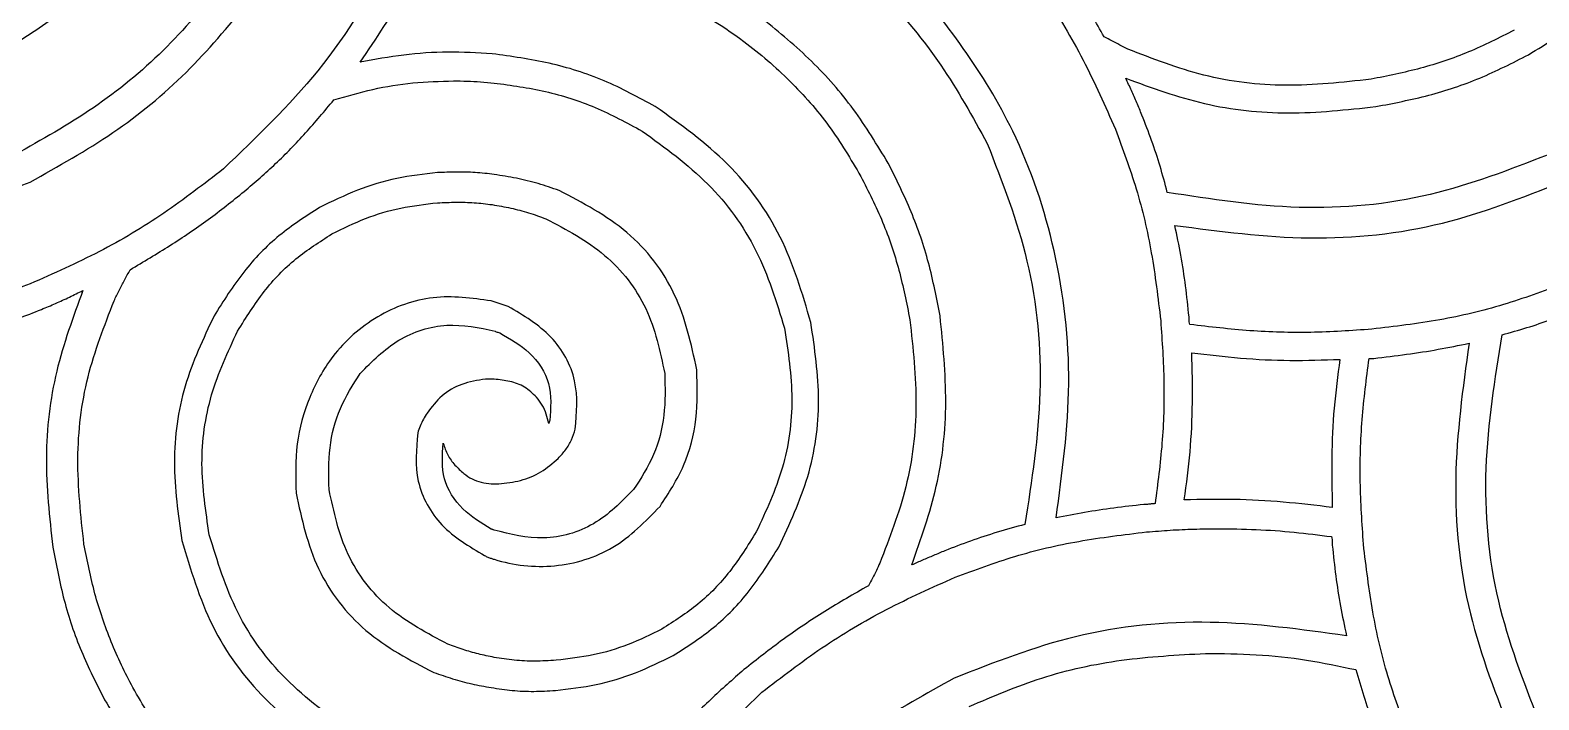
# Model space of a CAD drawing. Extents: x 0 to 371, y 0 to 260.
# Drawn here: x 301.25 to 343.59, y 165.5 to 184.28 of the extents above; entities that cross this region are included whole.
import ezdxf

# ---------------------------------------------------------------- set-up
doc = ezdxf.new("R2010")
doc.units = 0
doc.layers.add('Layer_1', color=7, linetype='CONTINUOUS')

msp = doc.modelspace()

# ---------------------------------------------------------------- linework, layer by layer
at = {"layer": 'Layer_1', "color": 7}
for points in [[(313.133842, 182.860362)], [(302.736035, 176.979585)], [(341.629784, 175.498021)], [(333.851457, 175.233438)], [(334.568716, 170.297305)], [(334.231796, 166.798294)]]:
    msp.add_lwpolyline(points, close=True, dxfattribs=at)
for points in [[(314.669166, 176.529999), (314.192704, 176.688646)], [(338.825307, 175.074791), (338.957598, 175.074791)], [(314.272291, 174.492914), (314.03406, 174.492914)], [(314.192704, 171.555626), (314.404583, 171.555626)]]:
    msp.add_lwpolyline(points, dxfattribs=at)
for points, knots in [([(313.054784, 190.605626), (312.572753, 189.245126), (311.639626, 186.611437), (309.504097, 183.09246), (307.601881, 181.275079), (306.678432, 180.392813)], [0, 0, 0, 0, 4.325799, 8.373985, 12.193381, 12.193381, 12.193381, 12.193381]), ([(330.041352, 170.60323), (330.212749, 171.856137), (330.553941, 174.350229), (330.126172, 178.058193), (329.052061, 181.246742), (327.493366, 183.791772), (325.820782, 185.876311), (324.467539, 187.004257), (323.797291, 187.562918)], [0, 0, 0, 0, 3.7816, 7.527821, 11.082406, 13.784257, 16.445701, 19.057476, 19.057476, 19.057476, 19.057476]), ([(331.390621, 184.096979), (331.165388, 184.4963), (330.717495, 185.29038), (329.964591, 186.428143), (329.397864, 187.13262), (329.11531, 187.483852)], [0, 0, 0, 0, 1.375236, 2.734764, 4.086553, 4.086553, 4.086553, 4.086553]), ([(343.296871, 183.594168), (343.809467, 183.905512), (344.832847, 184.5271), (346.195324, 185.720569), (346.960442, 186.647297), (347.345207, 187.113333)], [0, 0, 0, 0, 1.797008, 3.587658, 5.399077, 5.399077, 5.399077, 5.399077]), ([(300.275727, 183.567813), (300.788285, 183.879151), (301.811564, 184.500712), (303.173795, 185.694261), (303.938811, 186.620949), (304.323535, 187.086977)], [0, 0, 0, 0, 1.796893, 3.587351, 5.398679, 5.398679, 5.398679, 5.398679]), ([(323.320829, 186.928331), (323.961962, 186.391066), (325.251484, 185.310457), (326.873431, 183.340122), (327.696444, 181.85379), (328.109682, 181.107497)], [0, 0, 0, 0, 2.506225, 5.040814, 7.596815, 7.596815, 7.596815, 7.596815]), ([(328.480204, 186.928331), (328.905616, 186.377488), (329.759767, 185.271493), (330.845228, 183.452766), (331.418564, 182.157867), (331.707909, 181.504372)], [0, 0, 0, 0, 2.086878, 4.190078, 6.332926, 6.332926, 6.332926, 6.332926]), ([(310.51489, 183.382811), (310.739328, 183.713319), (311.191007, 184.378465), (311.809044, 185.430272), (312.179415, 186.161273), (312.366974, 186.531456)], [0, 0, 0, 0, 1.19833, 2.411627, 3.656413, 3.656413, 3.656413, 3.656413]), ([(314.219057, 186.531456), (315.067839, 186.426104), (316.757334, 186.216402), (319.156652, 185.331685), (321.102379, 184.175742), (322.588789, 182.887407), (323.70975, 181.622417), (324.27945, 180.661619), (324.564159, 180.181456)], [0, 0, 0, 0, 2.558872, 5.093419, 7.607343, 9.305933, 10.979036, 12.650495, 12.650495, 12.650495, 12.650495]), ([(306.652079, 185.578543), (306.114955, 184.939054), (305.034475, 183.652659), (303.059052, 182.039138), (301.576873, 181.207867), (300.831246, 180.789688)], [0, 0, 0, 0, 2.50184, 5.032695, 7.594725, 7.594725, 7.594725, 7.594725]), ([(301.254474, 180.022293), (302.042015, 180.461273), (303.60532, 181.332667), (305.677153, 183.0309), (306.806759, 184.380789), (307.366243, 185.049376)], [0, 0, 0, 0, 2.70185, 5.363292, 7.975068, 7.975068, 7.975068, 7.975068]), ([(325.331557, 180.55146), (325.020251, 181.064049), (324.398758, 182.087387), (323.205553, 183.449942), (322.278915, 184.215033), (321.812916, 184.599791)], [0, 0, 0, 0, 1.796933, 3.587416, 5.398731, 5.398731, 5.398731, 5.398731]), ([(342.899996, 184.282497), (342.476723, 184.068914), (341.62943, 183.641368), (340.274849, 183.187141), (339.34398, 182.999951), (338.878541, 182.906354)], [0, 0, 0, 0, 1.421059, 2.844632, 4.268234, 4.268234, 4.268234, 4.268234]), ([(332.052079, 183.753331), (331.979115, 183.790635), (331.830843, 183.866442), (331.611857, 183.983868), (331.463585, 184.059675), (331.390621, 184.096979)], [0, 0, 0, 0, 0.245836, 0.499572, 0.745408, 0.745408, 0.745408, 0.745408]), ([(338.878541, 182.906354), (338.080328, 182.8192), (336.515148, 182.648303), (334.176648, 182.924267), (332.7546, 183.479188), (332.052079, 183.753331)], [0, 0, 0, 0, 2.404852, 4.715569, 6.971677, 6.971677, 6.971677, 6.971677]), ([(314.219057, 183.621039), (313.805026, 183.644001), (312.978335, 183.689849), (311.735379, 183.610212), (310.92198, 183.45866), (310.51489, 183.382811)], [0, 0, 0, 0, 1.243343, 2.482573, 3.724182, 3.724182, 3.724182, 3.724182]), ([(318.79656, 182.13896), (318.324061, 182.396728), (317.377957, 182.912868), (315.823857, 183.398801), (314.754507, 183.546888), (314.219057, 183.621039)], [0, 0, 0, 0, 1.611957, 3.227688, 4.848112, 4.848112, 4.848112, 4.848112]), ([(339.010832, 182.13896), (339.509192, 182.234068), (340.50345, 182.423814), (341.947979, 182.905869), (342.847354, 183.364793), (343.296871, 183.594168)], [0, 0, 0, 0, 1.521204, 3.034896, 4.547432, 4.547432, 4.547432, 4.547432]), ([(332.448954, 181.901247), (332.403031, 182.016188), (332.310628, 182.247459), (332.157374, 182.589923), (332.052158, 182.818194), (331.999374, 182.93271)], [0, 0, 0, 0, 0.371288, 0.747068, 1.125364, 1.125364, 1.125364, 1.125364]), ([(331.999374, 182.93271), (332.72644, 182.667429), (334.196813, 182.130944), (336.592903, 181.875904), (338.194739, 182.050174), (339.010832, 182.13896)], [0, 0, 0, 0, 2.315932, 4.683594, 7.142714, 7.142714, 7.142714, 7.142714]), ([(309.774374, 182.324478), (310.136829, 182.431723), (310.863805, 182.646827), (311.992522, 182.824625), (312.753135, 182.848441), (313.133842, 182.860362)], [0, 0, 0, 0, 1.133192, 2.272848, 3.414909, 3.414909, 3.414909, 3.414909]), ([(313.133842, 182.860362), (313.260728, 182.859014), (313.514374, 182.856319), (313.894162, 182.836245), (314.146326, 182.812353), (314.272291, 182.800418)], [0, 0, 0, 0, 0.380656, 0.760928, 1.14049, 1.14049, 1.14049, 1.14049]), ([(314.272291, 182.800418), (314.755423, 182.735149), (315.723051, 182.604428), (317.130289, 182.152685), (317.993188, 181.685498), (318.426038, 181.451146)], [0, 0, 0, 0, 1.460967, 2.926054, 4.400678, 4.400678, 4.400678, 4.400678]), ([(307.260833, 179.75771), (307.558298, 180.014569), (308.159044, 180.533308), (308.996605, 181.394289), (309.513985, 182.01306), (309.774374, 182.324478)], [0, 0, 0, 0, 1.178672, 2.380383, 3.597987, 3.597987, 3.597987, 3.597987]), ([(323.162185, 176.080414), (322.920123, 176.897493), (322.437804, 178.525555), (320.897707, 180.642004), (319.503041, 181.635629), (318.79656, 182.13896)], [0, 0, 0, 0, 2.544135, 5.069289, 7.661578, 7.661578, 7.661578, 7.661578]), ([(333.163117, 179.731354), (333.097946, 179.976409), (332.967686, 180.466206), (332.728081, 181.190201), (332.54225, 181.663587), (332.448954, 181.901247)], [0, 0, 0, 0, 0.760607, 1.520244, 2.286121, 2.286121, 2.286121, 2.286121]), ([(318.426038, 181.451146), (319.067767, 180.987475), (320.335177, 180.071728), (321.741372, 178.144315), (322.194228, 176.663329), (322.42114, 175.921251)], [0, 0, 0, 0, 2.366487, 4.673791, 6.990992, 6.990992, 6.990992, 6.990992]), ([(331.707909, 181.504372), (331.91368, 180.949892), (332.333192, 179.81945), (332.751859, 178.015723), (332.901631, 176.769555), (332.978121, 176.133124)], [0, 0, 0, 0, 1.773057, 3.614801, 5.537177, 5.537177, 5.537177, 5.537177]), ([(328.109682, 181.107497), (328.532466, 180.021842), (329.404334, 177.783), (329.739195, 174.100851), (329.358909, 171.648997), (329.168015, 170.418228)], [0, 0, 0, 0, 3.483767, 7.18423, 10.91404, 10.91404, 10.91404, 10.91404]), ([(343.85239, 180.789688), (342.762786, 180.367003), (340.521316, 179.497479), (336.839998, 179.159677), (334.391973, 179.540293), (333.163117, 179.731354)], [0, 0, 0, 0, 3.49491, 7.189524, 10.913492, 10.913492, 10.913492, 10.913492]), ([(306.678432, 180.392813), (306.127589, 179.9674), (305.021594, 179.113249), (303.202868, 178.027785), (301.907969, 177.454448), (301.254474, 177.165103)], [0, 0, 0, 0, 2.086879, 4.19008, 6.332929, 6.332929, 6.332929, 6.332929]), ([(326.786765, 176.265416), (326.690003, 176.763969), (326.496915, 177.758827), (326.00501, 179.198688), (325.555641, 180.101341), (325.331557, 180.55146)], [0, 0, 0, 0, 1.522447, 3.038028, 4.545521, 4.545521, 4.545521, 4.545521]), ([(290.43291, 178.805313), (291.684014, 178.638874), (294.172983, 178.307759), (297.893324, 178.696169), (300.155544, 179.588716), (301.254474, 180.022293)], [0, 0, 0, 0, 3.780105, 7.520207, 11.053381, 11.053381, 11.053381, 11.053381]), ([(312.684791, 180.286876), (312.300929, 180.243154), (311.534788, 180.155888), (310.419271, 179.818794), (309.725735, 179.478827), (309.377499, 179.308124)], [0, 0, 0, 0, 1.157449, 2.310129, 3.4726, 3.4726, 3.4726, 3.4726]), ([(314.272291, 180.234166), (314.09614, 180.255448), (313.744718, 180.297907), (313.213747, 180.307713), (312.861116, 180.293822), (312.684791, 180.286876)], [0, 0, 0, 0, 0.531999, 1.061341, 1.590741, 1.590741, 1.590741, 1.590741]), ([(316.097493, 179.784581), (315.901425, 179.851623), (315.507564, 179.986299), (314.89768, 180.13994), (314.48161, 180.202628), (314.272291, 180.234166)], [0, 0, 0, 0, 0.621517, 1.248506, 1.883288, 1.883288, 1.883288, 1.883288]), ([(324.564159, 180.181456), (324.777747, 179.758139), (325.205318, 178.910723), (325.659502, 177.555953), (325.846709, 176.624962), (325.94031, 176.15948)], [0, 0, 0, 0, 1.421182, 2.844994, 4.268728, 4.268728, 4.268728, 4.268728]), ([(333.374996, 178.805313), (334.632279, 178.6388), (337.129716, 178.308044), (340.858947, 178.695214), (343.123653, 179.588637), (344.222912, 180.022293)], [0, 0, 0, 0, 3.798617, 7.545486, 11.079561, 11.079561, 11.079561, 11.079561]), ([(304.058951, 177.561978), (304.433744, 177.785584), (305.179305, 178.230396), (306.255544, 178.954177), (306.926866, 179.490768), (307.260833, 179.75771)], [0, 0, 0, 0, 1.309253, 2.604451, 3.886635, 3.886635, 3.886635, 3.886635]), ([(319.960833, 174.757497), (319.802387, 175.48201), (319.487086, 176.923765), (318.079522, 178.74842), (316.763406, 179.436456), (316.097493, 179.784581)], [0, 0, 0, 0, 2.206895, 4.391642, 6.629176, 6.629176, 6.629176, 6.629176]), ([(309.377499, 179.308124), (308.989117, 179.059329), (308.198497, 178.552863), (307.194304, 177.509711), (306.677292, 176.685428), (306.413849, 176.265416)], [0, 0, 0, 0, 1.380481, 2.810206, 4.295602, 4.295602, 4.295602, 4.295602]), ([(309.72114, 178.567085), (310.032147, 178.720263), (310.650912, 179.025019), (311.651963, 179.320869), (312.338779, 179.400366), (312.684791, 179.440416)], [0, 0, 0, 0, 1.038913, 2.066971, 3.11074, 3.11074, 3.11074, 3.11074]), ([(312.684791, 179.440416), (312.85847, 179.447369), (313.201869, 179.461116), (313.715199, 179.451733), (314.051437, 179.409006), (314.219057, 179.387706)], [0, 0, 0, 0, 0.521482, 1.031079, 1.53766, 1.53766, 1.53766, 1.53766]), ([(314.219057, 179.387706), (314.39303, 179.357886), (314.73788, 179.298776), (315.242686, 179.16656), (315.566595, 179.049153), (315.727499, 178.990831)], [0, 0, 0, 0, 0.529395, 1.049366, 1.562642, 1.562642, 1.562642, 1.562642]), ([(315.727499, 178.990831), (316.303592, 178.687862), (317.440513, 178.089951), (318.662998, 176.519492), (318.928243, 175.275074), (319.061143, 174.651561)], [0, 0, 0, 0, 1.939307, 3.82723, 5.723081, 5.723081, 5.723081, 5.723081]), ([(333.771871, 176.239061), (333.741901, 176.529706), (333.682203, 177.108654), (333.551403, 177.965407), (333.433411, 178.527189), (333.374996, 178.805313)], [0, 0, 0, 0, 0.876497, 1.745927, 2.598393, 2.598393, 2.598393, 2.598393]), ([(307.075307, 175.842186), (307.310677, 176.219979), (307.771931, 176.96034), (308.668206, 177.895702), (309.374972, 178.346357), (309.72114, 178.567085)], [0, 0, 0, 0, 1.333601, 2.613455, 3.8421, 3.8421, 3.8421, 3.8421]), ([(303.609371, 176.688646), (303.655346, 176.786034), (303.748048, 176.982405), (303.901066, 177.272027), (304.006177, 177.46506), (304.058951, 177.561978)], [0, 0, 0, 0, 0.323045, 0.651378, 0.982453, 0.982453, 0.982453, 0.982453]), ([(301.254474, 177.165103), (300.706922, 176.959296), (299.590571, 176.539696), (297.812927, 176.122897), (296.586447, 175.971751), (295.962807, 175.894896)], [0, 0, 0, 0, 1.753582, 3.575206, 5.459683, 5.459683, 5.459683, 5.459683]), ([(299.534682, 175.762605), (299.768399, 175.82732), (300.231484, 175.955546), (300.909044, 176.192118), (301.486443, 176.41254), (301.968792, 176.614756), (302.356335, 176.79241), (302.610269, 176.917588), (302.736035, 176.979585)], [0, 0, 0, 0, 0.727345, 1.44116, 2.151888, 2.581304, 3.009978, 3.430614, 3.430614, 3.430614, 3.430614]), ([(302.736035, 176.979585), (302.460398, 176.232939), (301.902955, 174.722935), (301.614945, 172.263862), (301.797015, 170.61925), (301.88958, 169.783124)], [0, 0, 0, 0, 2.382381, 4.81809, 7.337064, 7.337064, 7.337064, 7.337064]), ([(344.249265, 177.165103), (343.701116, 176.959136), (342.579996, 176.537875), (340.784453, 176.120845), (339.540951, 175.971359), (338.904893, 175.894896)], [0, 0, 0, 0, 1.755379, 3.59025, 5.511548, 5.511548, 5.511548, 5.511548]), ([(302.762916, 169.862706), (302.675728, 170.66087), (302.50477, 172.225902), (302.780421, 174.564247), (303.335262, 175.98617), (303.609371, 176.688646)], [0, 0, 0, 0, 2.404727, 4.715164, 6.9711, 6.9711, 6.9711, 6.9711]), ([(314.192704, 176.688646), (313.647139, 176.762924), (312.549999, 176.912298), (310.940386, 176.320852), (309.749158, 175.27381), (309.048429, 173.986501), (308.678123, 172.668278), (308.703289, 171.754196), (308.716041, 171.291043)], [0, 0, 0, 0, 1.63115, 3.280269, 4.958383, 6.282116, 7.628678, 9.011746, 9.011746, 9.011746, 9.011746]), ([(316.547602, 173.090416), (316.587747, 173.54842), (316.669022, 174.475649), (315.930142, 175.789409), (315.0979, 176.278197), (314.669166, 176.529999)], [0, 0, 0, 0, 1.356337, 2.745906, 4.222352, 4.222352, 4.222352, 4.222352]), ([(342.555826, 175.736249), (342.789542, 175.800965), (343.252628, 175.929192), (343.93019, 176.165758), (344.507619, 176.386216), (344.990098, 176.588428), (345.377844, 176.766025), (345.631898, 176.891228), (345.757707, 176.95323)], [0, 0, 0, 0, 0.727345, 1.44116, 2.151888, 2.58143, 3.010336, 3.431095, 3.431095, 3.431095, 3.431095]), ([(306.413849, 176.265416), (306.110087, 175.621496), (305.498819, 174.325718), (305.197351, 172.140915), (305.407697, 170.698283), (305.514159, 169.968126)], [0, 0, 0, 0, 2.127754, 4.281735, 6.489169, 6.489169, 6.489169, 6.489169]), ([(325.94031, 176.15948), (326.027466, 175.361312), (326.198363, 173.796259), (325.922375, 171.457933), (325.367468, 170.036015), (325.093326, 169.333539)], [0, 0, 0, 0, 2.404717, 4.715186, 6.971166, 6.971166, 6.971166, 6.971166]), ([(325.993015, 169.280313), (326.251137, 170.009528), (326.773112, 171.484151), (327.028916, 173.866942), (326.868163, 175.459184), (326.786765, 176.265416)], [0, 0, 0, 0, 2.315323, 4.682061, 7.109691, 7.109691, 7.109691, 7.109691]), ([(332.978121, 176.133124), (333.016895, 175.558581), (333.094279, 174.411922), (333.042694, 172.693045), (332.893604, 171.56231), (332.819477, 171.000105)], [0, 0, 0, 0, 1.726973, 3.446647, 5.14719, 5.14719, 5.14719, 5.14719]), ([(333.798223, 176.027188), (333.79115, 176.051204), (333.777743, 176.096725), (333.771752, 176.168344), (333.77183, 176.214879), (333.771871, 176.239061)], [0, 0, 0, 0, 0.074913, 0.141994, 0.214569, 0.214569, 0.214569, 0.214569]), ([(306.281557, 170.127289), (306.180347, 170.787608), (305.980195, 172.093456), (306.252105, 174.075988), (306.801724, 175.255208), (307.075307, 175.842186)], [0, 0, 0, 0, 1.997914, 3.95108, 5.886882, 5.886882, 5.886882, 5.886882]), ([(310.51489, 174.651561), (310.853342, 174.993851), (311.525057, 175.673184), (312.934772, 176.124774), (313.849375, 175.935272), (314.298644, 175.842186)], [0, 0, 0, 0, 1.431651, 2.841352, 4.20238, 4.20238, 4.20238, 4.20238]), ([(314.298644, 175.842186), (314.309773, 175.834913), (314.334441, 175.818793), (314.382034, 175.809634), (314.413873, 175.796173), (314.430935, 175.78896)], [0, 0, 0, 0, 0.039542, 0.087642, 0.143182, 0.143182, 0.143182, 0.143182]), ([(314.430935, 175.78896), (314.722215, 175.623733), (315.309445, 175.290629), (315.916549, 174.381279), (315.860986, 173.682), (315.832909, 173.328644)], [0, 0, 0, 0, 1.000362, 2.016763, 3.055001, 3.055001, 3.055001, 3.055001]), ([(322.42114, 175.921251), (322.52235, 175.260933), (322.722502, 173.955085), (322.450592, 171.972552), (321.900973, 170.793332), (321.62739, 170.206355)], [0, 0, 0, 0, 1.997914, 3.95108, 5.886882, 5.886882, 5.886882, 5.886882]), ([(322.262496, 169.783124), (322.566087, 170.431021), (323.174623, 171.7297), (323.479542, 173.913296), (323.268833, 175.352151), (323.162185, 176.080414)], [0, 0, 0, 0, 2.138634, 4.286794, 6.488376, 6.488376, 6.488376, 6.488376]), ([(338.904893, 175.894896), (338.332609, 175.856028), (337.192498, 175.778594), (335.483454, 175.825548), (334.358304, 175.960174), (333.798223, 176.027188)], [0, 0, 0, 0, 1.7202, 3.426996, 5.118723, 5.118723, 5.118723, 5.118723]), ([(343.587807, 164.914688), (343.15978, 166.017376), (342.278472, 168.287812), (341.958277, 172.017907), (342.356261, 174.494428), (342.555826, 175.736249)], [0, 0, 0, 0, 3.536436, 7.281531, 11.048228, 11.048228, 11.048228, 11.048228]), ([(338.957598, 175.074791), (339.263201, 175.111729), (339.867777, 175.184802), (340.75999, 175.32085), (341.34245, 175.439493), (341.629784, 175.498021)], [0, 0, 0, 0, 0.923479, 1.826925, 2.706518, 2.706518, 2.706518, 2.706518]), ([(341.629784, 175.498021), (341.45462, 174.234799), (341.104922, 171.712898), (341.490679, 167.918044), (342.401646, 165.599388), (342.847291, 164.465103)], [0, 0, 0, 0, 3.819313, 7.624886, 11.269527, 11.269527, 11.269527, 11.269527]), ([(333.639579, 171.106041), (333.699798, 171.554174), (333.821447, 172.459462), (333.882601, 173.839636), (333.861879, 174.767044), (333.851457, 175.233438)], [0, 0, 0, 0, 1.355972, 2.739246, 4.138659, 4.138659, 4.138659, 4.138659]), ([(333.851457, 175.233438), (334.305913, 175.178823), (335.220461, 175.068917), (336.608547, 175.000492), (337.53848, 175.032414), (338.005204, 175.048436)], [0, 0, 0, 0, 1.37299, 2.763008, 4.163574, 4.163574, 4.163574, 4.163574]), ([(338.005204, 175.048436), (337.945028, 174.594052), (337.823986, 173.680076), (337.7621, 172.29106), (337.782892, 171.360929), (337.793326, 170.894168)], [0, 0, 0, 0, 1.374568, 2.764892, 4.165391, 4.165391, 4.165391, 4.165391]), ([(338.666662, 169.862706), (338.627888, 170.446048), (338.550501, 171.610287), (338.6021, 173.355399), (338.751179, 174.503779), (338.825307, 175.074791)], [0, 0, 0, 0, 1.753317, 3.499288, 5.226039, 5.226039, 5.226039, 5.226039]), ([(309.642083, 171.39698), (309.632621, 171.788879), (309.613965, 172.56163), (309.90273, 173.694986), (310.311716, 174.334076), (310.51489, 174.651561)], [0, 0, 0, 0, 1.173336, 2.313594, 3.439246, 3.439246, 3.439246, 3.439246]), ([(314.03406, 174.492914), (313.808127, 174.457948), (313.369576, 174.390075), (312.782872, 174.053751), (312.522965, 173.710975), (312.393326, 173.540001)], [0, 0, 0, 0, 0.682481, 1.324746, 1.963908, 1.963908, 1.963908, 1.963908]), ([(315.462916, 173.990103), (315.355803, 174.090939), (315.141217, 174.292951), (314.715105, 174.445743), (314.420998, 174.477073), (314.272291, 174.492914)], [0, 0, 0, 0, 0.437287, 0.876048, 1.324793, 1.324793, 1.324793, 1.324793]), ([(319.061143, 174.651561), (319.070572, 174.259656), (319.089162, 173.486873), (318.800066, 172.353556), (318.391014, 171.714466), (318.187807, 171.39698)], [0, 0, 0, 0, 1.173339, 2.313662, 3.439382, 3.439382, 3.439382, 3.439382]), ([(318.928852, 170.921039), (319.170889, 171.2948), (319.657784, 172.046678), (319.999688, 173.384411), (319.973904, 174.29559), (319.960833, 174.757497)], [0, 0, 0, 0, 1.329611, 2.674723, 4.057669, 4.057669, 4.057669, 4.057669]), ([(315.806557, 173.249063), (315.78528, 173.337322), (315.742506, 173.514755), (315.631568, 173.769467), (315.519323, 173.916309), (315.462916, 173.990103)], [0, 0, 0, 0, 0.272222, 0.547264, 0.825108, 0.825108, 0.825108, 0.825108]), ([(312.393326, 173.540001), (312.357736, 173.482766), (312.284807, 173.365484), (312.194262, 173.179978), (312.150261, 173.048688), (312.128743, 172.98448)], [0, 0, 0, 0, 0.202151, 0.414237, 0.617239, 0.617239, 0.617239, 0.617239]), ([(315.832909, 173.328644), (315.831171, 173.319611), (315.827563, 173.300866), (315.811903, 173.276841), (315.808295, 173.258096), (315.806557, 173.249063)], [0, 0, 0, 0, 0.027378, 0.056811, 0.084189, 0.084189, 0.084189, 0.084189]), ([(312.128743, 172.98448), (312.088637, 172.526466), (312.007439, 171.599177), (312.746636, 170.285503), (313.578942, 169.796703), (314.007708, 169.544896)], [0, 0, 0, 0, 1.356338, 2.74603, 4.222587, 4.222587, 4.222587, 4.222587]), ([(316.07114, 172.270311), (316.144698, 172.350508), (316.28921, 172.508063), (316.453923, 172.786314), (316.51623, 172.988576), (316.547602, 173.090416)], [0, 0, 0, 0, 0.326005, 0.64047, 0.959377, 0.959377, 0.959377, 0.959377]), ([(314.192704, 170.285936), (313.912302, 170.456021), (313.34974, 170.797256), (312.772513, 171.681114), (312.819724, 172.355059), (312.843435, 172.693541)], [0, 0, 0, 0, 0.980321, 1.966785, 2.962129, 2.962129, 2.962129, 2.962129]), ([(312.843435, 172.693541), (312.880228, 172.582413), (312.953842, 172.360074), (313.165211, 172.076367), (313.338979, 171.923183), (313.425307, 171.847081)], [0, 0, 0, 0, 0.349322, 0.698903, 1.044037, 1.044037, 1.044037, 1.044037]), ([(314.404583, 171.555626), (314.609044, 171.578816), (315.019465, 171.625366), (315.604469, 171.861203), (315.916, 172.134307), (316.07114, 172.270311)], [0, 0, 0, 0, 0.616157, 1.236827, 1.852533, 1.852533, 1.852533, 1.852533]), ([(313.425307, 171.847081), (313.499075, 171.792272), (313.646563, 171.682691), (313.913527, 171.591658), (314.098444, 171.567792), (314.192704, 171.555626)], [0, 0, 0, 0, 0.274314, 0.548452, 0.833485, 0.833485, 0.833485, 0.833485]), ([(308.716041, 171.291043), (308.874447, 170.566539), (309.18966, 169.12484), (310.596938, 167.300096), (311.912973, 166.612078), (312.578852, 166.26396)], [0, 0, 0, 0, 2.206856, 4.391447, 6.628865, 6.628865, 6.628865, 6.628865]), ([(312.975727, 167.05771), (312.399634, 167.360679), (311.262714, 167.95859), (310.040228, 169.529048), (309.774983, 170.773467), (309.642083, 171.39698)], [0, 0, 0, 0, 1.939307, 3.82723, 5.723081, 5.723081, 5.723081, 5.723081]), ([(318.187807, 171.39698), (317.837839, 171.042363), (317.144129, 170.339436), (315.669627, 169.907098), (314.733225, 170.143309), (314.272291, 170.259581)], [0, 0, 0, 0, 1.479865, 2.93341, 4.342522, 4.342522, 4.342522, 4.342522]), ([(337.793326, 170.894168), (337.33491, 170.948802), (336.418178, 171.058057), (335.030756, 171.132755), (334.104409, 171.114967), (333.639579, 171.106041)], [0, 0, 0, 0, 1.384798, 2.769295, 4.163726, 4.163726, 4.163726, 4.163726]), ([(314.007708, 169.544896), (314.036011, 169.528875), (314.092806, 169.496726), (314.183737, 169.467115), (314.784, 169.274061), (315.978295, 169.140162), (317.696469, 169.662249), (318.515487, 170.498817), (318.928852, 170.921039)], [0, 0, 0, 0, 0.097318, 0.195289, 0.285792, 1.990608, 3.707554, 5.457132, 5.457132, 5.457132, 5.457132]), ([(332.501659, 170.973749), (332.222127, 170.943955), (331.66759, 170.884849), (330.847351, 170.7578), (330.308556, 170.654473), (330.041352, 170.60323)], [0, 0, 0, 0, 0.843254, 1.672854, 2.489053, 2.489053, 2.489053, 2.489053]), ([(332.819477, 171.000105), (332.784112, 170.998468), (332.713181, 170.995187), (332.607954, 170.978667), (332.537023, 170.975386), (332.501659, 170.973749)], [0, 0, 0, 0, 0.106136, 0.212879, 0.319015, 0.319015, 0.319015, 0.319015]), ([(314.272291, 170.259581), (314.263257, 170.26132), (314.244511, 170.264928), (314.220484, 170.280589), (314.201738, 170.284197), (314.192704, 170.285936)], [0, 0, 0, 0, 0.02738, 0.056815, 0.084195, 0.084195, 0.084195, 0.084195]), ([(321.62739, 170.206355), (321.39202, 169.828561), (320.930766, 169.0882), (320.034491, 168.152838), (319.327725, 167.702183), (318.981557, 167.481456)], [0, 0, 0, 0, 1.333601, 2.613455, 3.8421, 3.8421, 3.8421, 3.8421]), ([(329.168015, 170.418228), (328.90843, 170.346318), (328.396075, 170.204387), (327.64456, 169.960024), (327.159607, 169.770966), (326.919057, 169.677188)], [0, 0, 0, 0, 0.808048, 1.594884, 2.369315, 2.369315, 2.369315, 2.369315]), ([(327.209993, 168.936664), (327.764472, 169.142401), (328.894907, 169.561844), (330.698671, 169.980189), (331.944818, 170.129896), (332.581246, 170.206355)], [0, 0, 0, 0, 1.773014, 3.614702, 5.537061, 5.537061, 5.537061, 5.537061]), ([(332.581246, 170.206355), (332.802671, 170.224224), (333.244631, 170.25989), (333.907497, 170.290132), (334.348725, 170.294919), (334.568716, 170.297305)], [0, 0, 0, 0, 0.666406, 1.330127, 1.99011, 1.99011, 1.99011, 1.99011]), ([(334.568716, 170.297305), (334.931684, 170.292875), (335.651688, 170.284088), (336.719469, 170.209766), (337.420276, 170.118977), (337.766973, 170.074063)], [0, 0, 0, 0, 1.088858, 2.15992, 3.208562, 3.208562, 3.208562, 3.208562]), ([(301.88958, 169.783124), (301.984687, 169.284764), (302.174434, 168.290505), (302.656488, 166.845975), (303.115413, 165.946598), (303.344788, 165.497081)], [0, 0, 0, 0, 1.521205, 3.0349, 4.547437, 4.547437, 4.547437, 4.547437]), ([(307.419477, 162.057498), (306.980915, 162.414932), (306.11022, 163.124563), (305.017039, 164.411996), (304.149599, 165.749051), (303.504316, 167.11522), (303.041908, 168.46532), (302.855913, 169.396913), (302.762916, 169.862706)], [0, 0, 0, 0, 1.694249, 3.363668, 5.041545, 6.462668, 7.886398, 9.310103, 9.310103, 9.310103, 9.310103]), ([(305.514159, 169.968126), (305.756222, 169.151047), (306.238541, 167.522985), (307.778637, 165.406537), (309.173303, 164.412911), (309.879784, 163.909581)], [0, 0, 0, 0, 2.544135, 5.069289, 7.661578, 7.661578, 7.661578, 7.661578]), ([(310.276659, 164.597394), (309.63493, 165.061066), (308.36752, 165.976813), (306.961325, 167.904225), (306.508469, 169.385211), (306.281557, 170.127289)], [0, 0, 0, 0, 2.366487, 4.673791, 6.990992, 6.990992, 6.990992, 6.990992]), ([(319.299374, 166.740416), (319.687719, 166.989206), (320.478243, 167.495649), (321.482177, 168.538882), (321.999093, 169.36312), (322.262496, 169.783124)], [0, 0, 0, 0, 1.380368, 2.809915, 4.295235, 4.295235, 4.295235, 4.295235]), ([(337.766973, 170.074063), (337.77408, 170.047755), (337.788134, 169.995731), (337.793179, 169.915297), (337.793277, 169.862288), (337.793326, 169.835835)], [0, 0, 0, 0, 0.081549, 0.161265, 0.240673, 0.240673, 0.240673, 0.240673]), ([(337.793326, 169.835835), (337.823185, 169.547448), (337.882463, 168.974923), (338.014446, 168.127131), (338.131871, 167.571793), (338.190201, 167.295938)], [0, 0, 0, 0, 0.869707, 1.726597, 2.572364, 2.572364, 2.572364, 2.572364]), ([(339.936874, 164.491458), (339.731104, 165.045939), (339.311591, 166.17638), (338.892924, 167.980108), (338.743152, 169.226275), (338.666662, 169.862706)], [0, 0, 0, 0, 1.773057, 3.614801, 5.537177, 5.537177, 5.537177, 5.537177]), ([(325.093326, 169.333539), (325.063211, 169.262381), (325.001979, 169.117698), (324.886727, 168.910598), (324.812934, 168.769157), (324.776038, 168.698436)], [0, 0, 0, 0, 0.231633, 0.470967, 0.710303, 0.710303, 0.710303, 0.710303]), ([(326.919057, 169.677188), (326.813514, 169.63318), (326.604094, 169.545859), (326.294753, 169.415048), (326.0925, 169.324736), (325.993015, 169.280313)], [0, 0, 0, 0, 0.343054, 0.680691, 1.007541, 1.007541, 1.007541, 1.007541]), ([(321.786034, 165.708438), (322.3388, 166.134029), (323.448744, 166.988609), (325.269626, 168.069547), (326.56078, 168.646542), (327.209993, 168.936664)], [0, 0, 0, 0, 2.091685, 4.200064, 6.332323, 6.332323, 6.332323, 6.332323]), ([(324.776038, 168.698436), (324.365622, 168.462327), (323.547763, 167.991817), (322.37841, 167.208385), (321.646639, 166.630245), (321.283749, 166.343541)], [0, 0, 0, 0, 1.420259, 2.83024, 4.21732, 4.21732, 4.21732, 4.21732]), ([(338.190201, 167.295938), (336.919578, 167.470984), (334.390893, 167.819344), (330.605014, 167.447778), (328.302232, 166.544221), (327.18364, 166.105313)], [0, 0, 0, 0, 3.841876, 7.645769, 11.238941, 11.238941, 11.238941, 11.238941]), ([(318.981557, 167.481456), (318.670595, 167.328281), (318.051957, 167.023549), (317.051094, 166.727655), (316.364403, 166.64817), (316.018435, 166.608125)], [0, 0, 0, 0, 1.038789, 2.066601, 3.110235, 3.110235, 3.110235, 3.110235]), ([(314.272291, 166.687706), (314.124441, 166.717481), (313.830104, 166.776755), (313.398097, 166.904874), (313.116683, 167.006704), (312.975727, 167.05771)], [0, 0, 0, 0, 0.45227, 0.900369, 1.350057, 1.350057, 1.350057, 1.350057]), ([(327.606868, 165.311563), (328.277488, 165.598605), (329.652149, 166.186996), (331.89635, 166.670409), (333.446038, 166.755267), (334.231796, 166.798294)], [0, 0, 0, 0, 2.184859, 4.478604, 6.837891, 6.837891, 6.837891, 6.837891]), ([(334.231796, 166.798294), (334.707629, 166.794039), (335.65769, 166.785543), (337.072254, 166.636666), (337.995517, 166.440915), (338.454784, 166.343541)], [0, 0, 0, 0, 1.427122, 2.849432, 4.257244, 4.257244, 4.257244, 4.257244]), ([(316.018435, 166.608125), (315.818652, 166.595757), (315.424957, 166.571385), (314.83957, 166.596832), (314.459994, 166.657637), (314.272291, 166.687706)], [0, 0, 0, 0, 0.600276, 1.182914, 1.752892, 1.752892, 1.752892, 1.752892]), ([(315.992083, 165.761664), (316.375944, 165.805387), (317.142086, 165.892652), (318.257602, 166.229746), (318.951139, 166.569714), (319.299374, 166.740416)], [0, 0, 0, 0, 1.157449, 2.310129, 3.4726, 3.4726, 3.4726, 3.4726]), ([(312.578852, 166.26396), (312.755006, 166.204199), (313.106421, 166.084981), (313.643706, 165.935209), (314.009455, 165.872266), (314.192704, 165.84073)], [0, 0, 0, 0, 0.55807, 1.113308, 1.670823, 1.670823, 1.670823, 1.670823]), ([(321.283749, 166.343541), (320.968849, 166.069174), (320.334253, 165.51626), (319.450064, 164.60438), (318.909224, 163.947597), (318.637916, 163.618127)], [0, 0, 0, 0, 1.252638, 2.524357, 3.804463, 3.804463, 3.804463, 3.804463]), ([(327.18364, 166.105313), (326.396332, 165.668151), (324.833714, 164.800491), (322.755583, 163.107852), (321.630469, 161.751589), (321.071871, 161.07823)], [0, 0, 0, 0, 2.69884, 5.356549, 7.977116, 7.977116, 7.977116, 7.977116]), ([(338.454784, 166.343541), (338.527236, 166.096493), (338.672285, 165.6019), (338.914851, 164.867611), (339.10222, 164.387269), (339.195829, 164.147293)], [0, 0, 0, 0, 0.772356, 1.546262, 2.318911, 2.318911, 2.318911, 2.318911]), ([(314.192704, 165.84073), (314.388945, 165.810731), (314.783759, 165.750378), (315.386735, 165.724684), (315.789652, 165.749298), (315.992083, 165.761664)], [0, 0, 0, 0, 0.595283, 1.197641, 1.805837, 1.805837, 1.805837, 1.805837]), ([(315.409682, 155.495625), (315.891713, 156.856125), (316.82484, 159.489814), (318.960369, 163.00879), (320.862585, 164.826172), (321.786034, 165.708438)], [0, 0, 0, 0, 4.325799, 8.373985, 12.193381, 12.193381, 12.193381, 12.193381]), ([(303.344788, 165.497081), (303.656133, 164.984485), (304.277721, 163.961105), (305.471193, 162.598632), (306.397922, 161.833514), (306.863958, 161.44875)], [0, 0, 0, 0, 1.797007, 3.587658, 5.399076, 5.399076, 5.399076, 5.399076])]:
    msp.add_open_spline(points, degree=3, knots=knots, dxfattribs=at)

doc.saveas('drawing.dxf')
